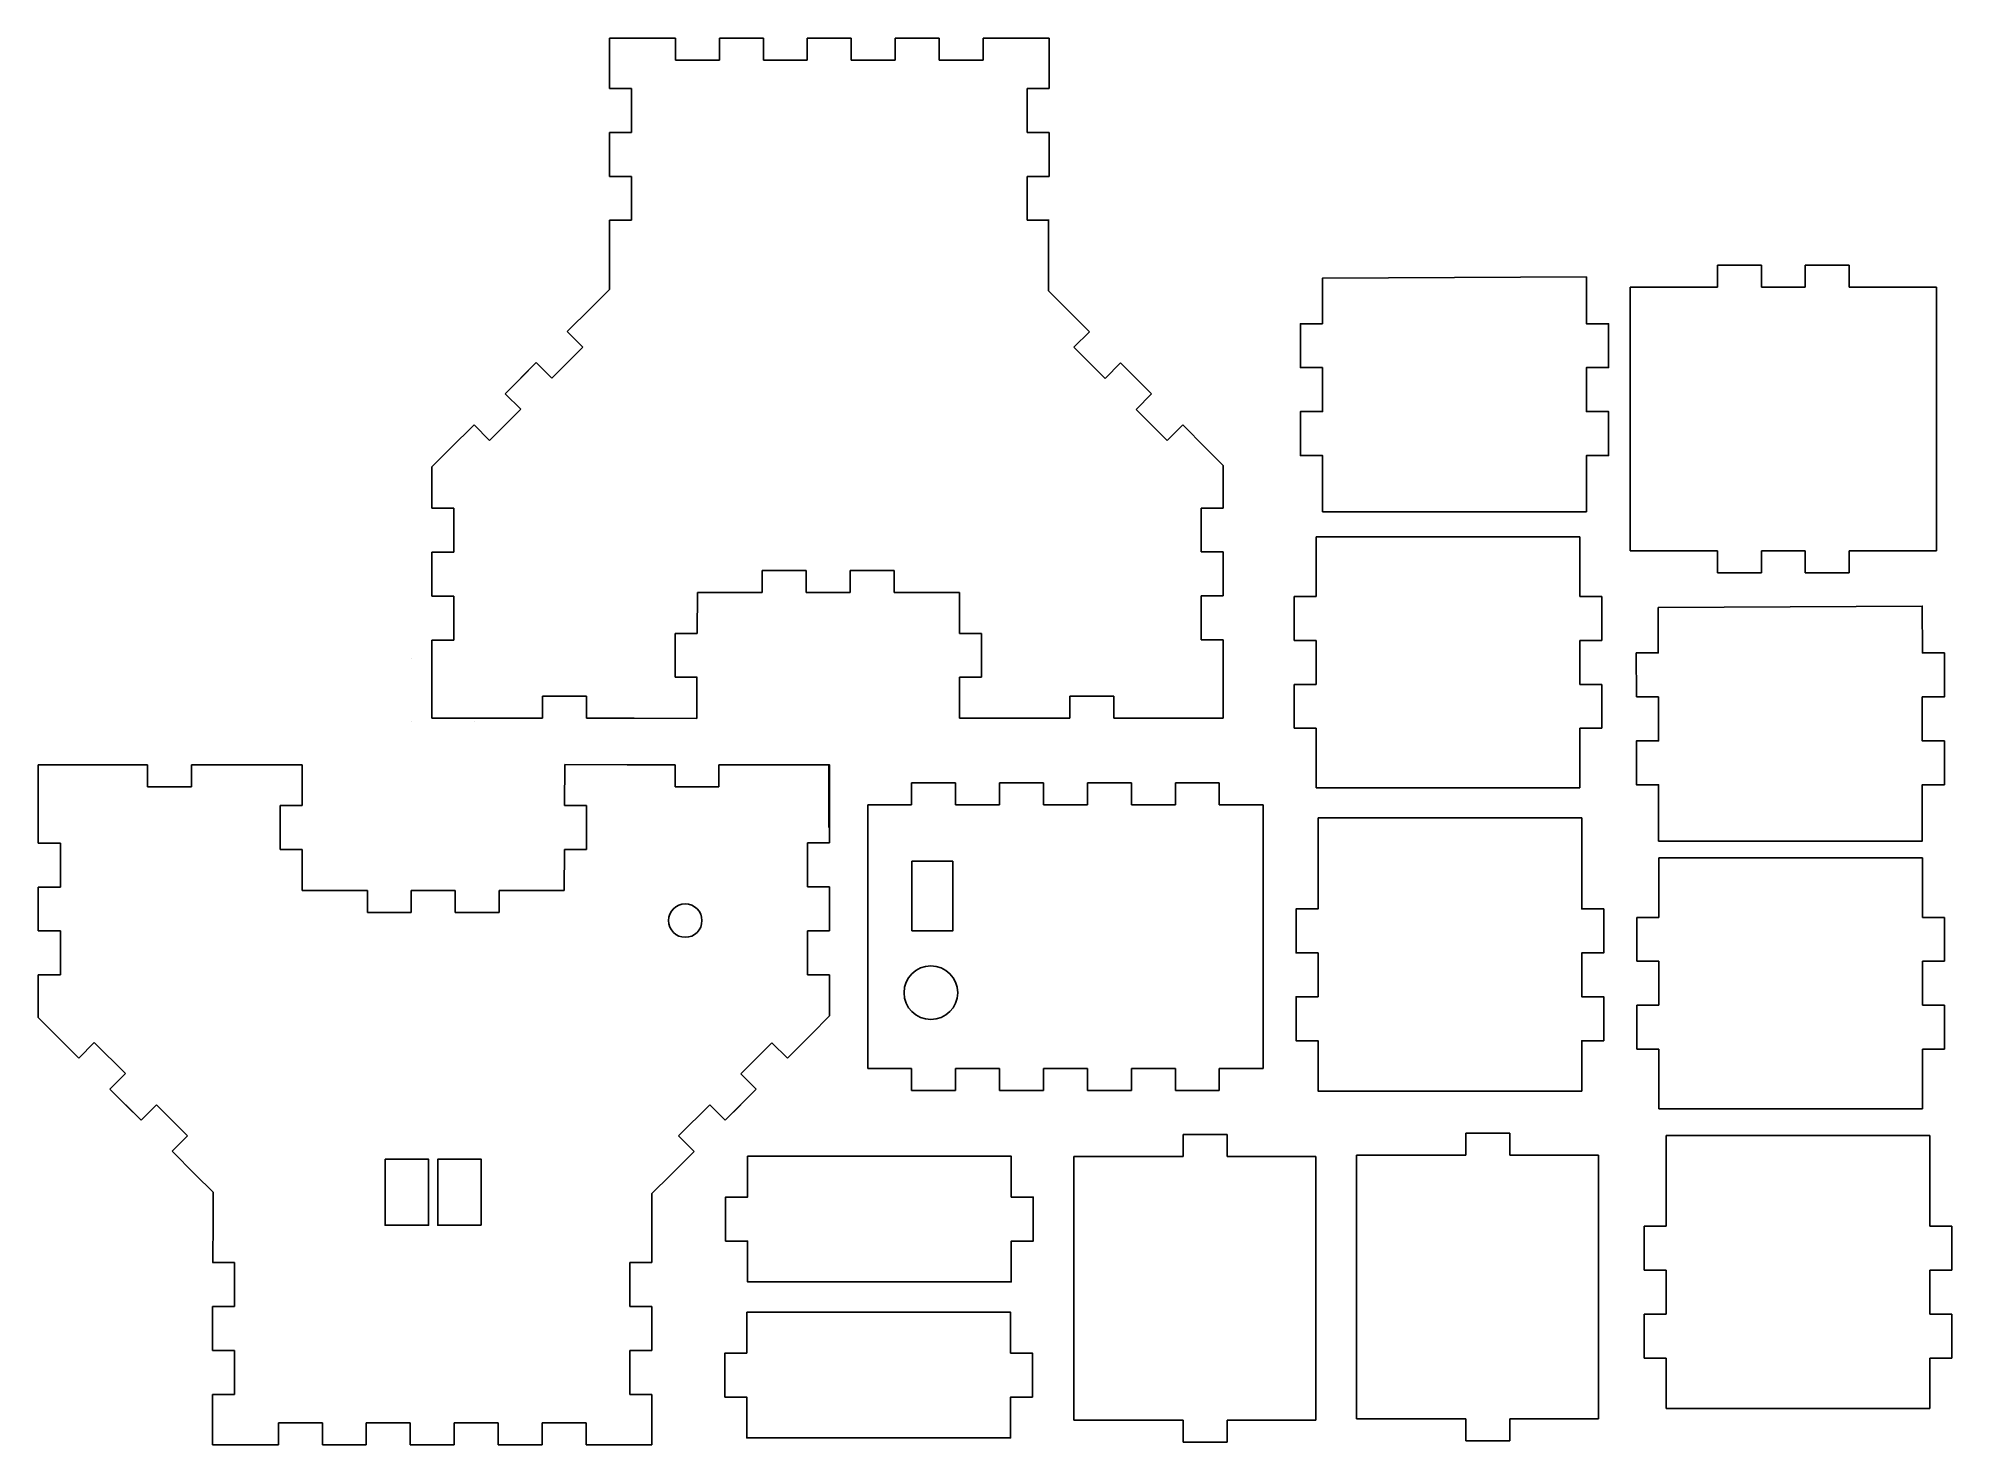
# Model space of a CAD drawing. Header units: inches. Extents: x 14.3 to 36.1, y -13.2 to 2.8.
import ezdxf

# ---------------------------------------------------------------- set-up
doc = ezdxf.new("R2010")
doc.units = ezdxf.units.IN
doc.layers.get('0').update_dxf_attribs({"linetype": 'CONTINUOUS'})

msp = doc.modelspace()

# ---------------------------------------------------------------- linework, layer by layer
for p, q in [((21.377, 2.839), (20.806, 2.839)), ((20.806, 2.839), (20.806, 2.268)), ((21.556, 2.839), (21.377, 2.839)), ((21.556, 2.839), (21.556, 2.589)), ((22.056, 2.589), (22.056, 2.839)), ((22.556, 2.839), (22.056, 2.839)), ((22.556, 2.839), (22.556, 2.589)), ((23.056, 2.589), (23.056, 2.839)), ((23.556, 2.839), (23.056, 2.839)), ((23.556, 2.839), (23.556, 2.589)), ((24.556, 2.839), (24.056, 2.839)), ((24.056, 2.589), (24.056, 2.839)), ((24.556, 2.839), (24.556, 2.589)), ((25.056, 2.839), (25.235, 2.839)), ((25.056, 2.589), (25.056, 2.839)), ((25.806, 2.839), (25.235, 2.839)), ((25.806, 2.268), (25.806, 2.839)), ((21.556, 2.589), (22.056, 2.589)), ((22.556, 2.589), (23.056, 2.589)), ((23.556, 2.589), (24.056, 2.589)), ((24.556, 2.589), (25.056, 2.589)), ((20.806, 2.268), (21.056, 2.268)), ((21.056, 2.268), (21.056, 1.768)), ((25.556, 2.268), (25.556, 1.768)), ((25.556, 2.268), (25.556, 1.768)), ((25.556, 2.268), (25.556, 1.768)), ((25.556, 2.268), (25.556, 1.768)), ((25.556, 2.268), (25.806, 2.268)), ((21.056, 1.768), (20.806, 1.768)), ((20.806, 1.768), (20.806, 1.268)), ((25.556, 1.768), (25.806, 1.768)), ((25.556, 1.768), (25.806, 1.768)), ((25.556, 1.768), (25.806, 1.768)), ((25.556, 1.768), (25.806, 1.768)), ((25.806, 1.268), (25.806, 1.768)), ((20.806, 1.268), (21.056, 1.268)), ((21.056, 1.268), (21.056, 0.768)), ((25.806, 1.268), (25.556, 1.268)), ((25.806, 1.268), (25.556, 1.268)), ((25.556, 1.268), (25.556, 0.768)), ((25.806, 1.268), (25.556, 1.268)), ((25.556, 1.268), (25.556, 0.768)), ((25.556, 1.268), (25.556, 0.768)), ((20.806, 0.768), (20.806, 0.278)), ((21.056, 0.768), (20.806, 0.768)), ((25.556, 0.768), (25.806, 0.768)), ((25.556, 0.768), (25.806, 0.768)), ((25.556, 0.768), (25.801, 0.768)), ((25.799, 0.274), (25.801, 0.768)), ((20.806, -0.018), (20.806, 0.278)), ((25.799, -0.033), (25.799, 0.274)), ((33.41, 0.007), (33.41, 0.257)), ((33.41, 0.257), (33.91, 0.257)), ((33.91, 0.257), (33.91, 0.007)), ((34.41, 0.257), (34.41, 0.007)), ((34.91, 0.257), (34.41, 0.257)), ((34.91, 0.007), (34.91, 0.257)), ((32.416, 0.007), (32.416, -2.993)), ((33.41, 0.007), (32.416, 0.007)), ((34.41, 0.007), (33.91, 0.007)), ((35.902, 0.007), (34.91, 0.007)), ((35.902, -2.993), (35.902, 0.007)), ((20.597, -0.227), (20.806, -0.018)), ((26.001, -0.235), (25.799, -0.033)), ((20.597, -0.227), (20.326, -0.498)), ((26.266, -0.499), (26.001, -0.235)), ((20.503, -0.675), (20.326, -0.498)), ((26.089, -0.676), (26.266, -0.499)), ((19.973, -0.851), (19.619, -1.205)), ((19.796, -1.028), (19.973, -0.851)), ((19.973, -0.851), (20.149, -1.028)), ((20.149, -1.028), (20.503, -0.675)), ((26.443, -1.03), (26.089, -0.676)), ((26.619, -0.853), (26.443, -1.03)), ((26.796, -1.03), (26.619, -0.853)), ((26.973, -1.207), (26.619, -0.853)), ((31.921, -0.908), (31.919, -0.908)), ((19.619, -1.205), (19.796, -1.381)), ((26.973, -1.207), (26.796, -1.383)), ((19.796, -1.381), (19.442, -1.735)), ((26.796, -1.383), (27.15, -1.737)), ((19.265, -1.558), (18.995, -1.829)), ((19.442, -1.735), (19.265, -1.558)), ((27.15, -1.737), (27.327, -1.56)), ((27.59, -1.824), (27.327, -1.56)), ((18.785, -2.038), (18.995, -1.829)), ((27.788, -2.021), (27.59, -1.824)), ((18.785, -2.334), (18.785, -2.038)), ((27.788, -2.33), (27.788, -2.021)), ((18.785, -2.334), (18.785, -2.508)), ((27.788, -2.33), (27.788, -2.505)), ((19.035, -2.508), (18.785, -2.508)), ((19.035, -3.008), (19.035, -2.508)), ((27.535, -2.505), (27.788, -2.505)), ((27.535, -3.005), (27.535, -2.505)), ((18.785, -3.008), (19.035, -3.008)), ((18.785, -3.008), (18.785, -3.508)), ((27.788, -3.005), (27.535, -3.005)), ((27.788, -3.005), (27.788, -3.505)), ((31.846, -2.832), (28.846, -2.832)), ((28.846, -2.832), (28.846, -3.128)), ((31.846, -3.511), (31.846, -2.832)), ((32.416, -2.993), (33.41, -2.993)), ((33.41, -2.993), (33.41, -3.243)), ((33.91, -3.243), (33.91, -2.993)), ((33.91, -2.993), (34.41, -2.993)), ((34.41, -3.243), (34.41, -2.993)), ((34.91, -2.993), (34.91, -3.243)), ((34.91, -2.993), (35.902, -2.993)), ((18.785, -3.258), (18.785, -3.508)), ((22.544, -3.467), (22.544, -3.217)), ((22.544, -3.217), (23.044, -3.217)), ((23.044, -3.217), (23.044, -3.467)), ((24.044, -3.217), (23.544, -3.217)), ((23.544, -3.217), (23.544, -3.467)), ((24.044, -3.467), (24.044, -3.217)), ((28.846, -3.511), (28.846, -3.128)), ((33.41, -3.243), (33.91, -3.243)), ((34.91, -3.243), (34.41, -3.243)), ((21.806, -3.467), (21.802, -3.931)), ((21.806, -3.467), (22.516, -3.467)), ((22.544, -3.467), (22.516, -3.467)), ((23.544, -3.467), (23.044, -3.467)), ((24.071, -3.467), (24.044, -3.467)), ((24.786, -3.467), (24.071, -3.467)), ((24.786, -3.931), (24.786, -3.467)), ((18.785, -3.508), (19.035, -3.508)), ((19.035, -3.508), (19.035, -4.008)), ((27.785, -3.505), (27.535, -3.505)), ((27.535, -3.505), (27.535, -4.005)), ((27.785, -3.505), (27.788, -3.505)), ((28.596, -3.511), (28.846, -3.511)), ((28.596, -4.011), (28.596, -3.511)), ((32.096, -3.511), (31.846, -3.511)), ((32.096, -4.011), (32.096, -3.511)), ((19.035, -4.008), (18.785, -4.008)), ((18.785, -4.895), (18.785, -4.008)), ((21.552, -3.931), (21.802, -3.931)), ((21.552, -4.431), (21.552, -3.931)), ((25.036, -3.931), (24.786, -3.931)), ((25.036, -4.431), (25.036, -3.931)), ((27.535, -4.005), (27.785, -4.005)), ((27.785, -4.005), (27.788, -4.005)), ((27.788, -4.005), (27.788, -4.181)), ((28.846, -4.011), (28.596, -4.011)), ((28.846, -4.511), (28.846, -4.011)), ((31.846, -4.011), (32.096, -4.011)), ((31.846, -4.511), (31.846, -4.011)), ((18.555, -4.221), (18.555, -4.221)), ((18.785, -4.181), (18.785, -4.181)), ((27.788, -4.181), (27.788, -4.896)), ((28.846, -4.261), (28.846, -4.511)), ((21.802, -4.431), (21.552, -4.431)), ((21.798, -4.899), (21.801, -4.431)), ((24.786, -4.431), (25.036, -4.431)), ((24.786, -4.896), (24.786, -4.431)), ((28.846, -4.511), (28.596, -4.511)), ((28.596, -4.511), (28.596, -5.011)), ((31.846, -4.511), (32.096, -4.511)), ((32.096, -4.511), (32.096, -5.011)), ((20.044, -4.645), (20.544, -4.645)), ((20.044, -4.895), (20.044, -4.645)), ((20.544, -4.645), (20.544, -4.895)), ((26.544, -4.645), (26.044, -4.645)), ((26.044, -4.645), (26.044, -4.896)), ((26.544, -4.896), (26.544, -4.645)), ((35.743, -4.654), (35.74, -4.654)), ((18.555, -4.936), (18.555, -4.936)), ((18.555, -4.936), (18.555, -4.936)), ((18.785, -4.895), (18.785, -4.895)), ((18.785, -4.895), (18.785, -4.895)), ((18.785, -4.895), (20.044, -4.895)), ((19.27, -4.936), (19.27, -4.936)), ((19.5, -4.895), (19.5, -4.895)), ((20.544, -4.895), (21.088, -4.895)), ((21.088, -4.895), (21.798, -4.899)), ((25.5, -4.896), (24.786, -4.896)), ((25.5, -4.896), (26.044, -4.896)), ((26.544, -4.896), (27.072, -4.896)), ((27.788, -4.896), (27.072, -4.896)), ((28.596, -5.011), (28.846, -5.011)), ((28.846, -5.393), (28.846, -5.011)), ((32.096, -5.011), (31.846, -5.011)), ((31.846, -5.689), (31.846, -5.011)), ((14.307, -5.427), (15.023, -5.427)), ((14.307, -6.141), (14.307, -5.427)), ((15.551, -5.427), (15.023, -5.427)), ((15.551, -5.427), (15.551, -5.677)), ((16.595, -5.427), (16.051, -5.427)), ((16.051, -5.677), (16.051, -5.427)), ((16.595, -5.427), (17.31, -5.427)), ((17.31, -5.427), (17.31, -5.891)), ((20.297, -5.424), (20.294, -5.891)), ((21.007, -5.427), (20.297, -5.424)), ((21.551, -5.427), (21.007, -5.427)), ((21.551, -5.677), (21.551, -5.427)), ((22.579, -5.427), (22.051, -5.427)), ((22.051, -5.427), (22.051, -5.677)), ((28.846, -5.393), (28.846, -5.689)), ((24.243, -5.63), (24.243, -5.88)), ((24.743, -5.63), (24.243, -5.63)), ((24.743, -5.88), (24.743, -5.63)), ((25.743, -5.63), (25.243, -5.63)), ((25.243, -5.63), (25.243, -5.88)), ((25.743, -5.88), (25.743, -5.63)), ((26.743, -5.63), (26.243, -5.63)), ((26.243, -5.63), (26.243, -5.88)), ((26.743, -5.88), (26.743, -5.63)), ((27.243, -5.63), (27.243, -5.88)), ((27.743, -5.63), (27.243, -5.63)), ((27.743, -5.88), (27.743, -5.63)), ((15.551, -5.677), (16.051, -5.677)), ((22.051, -5.677), (21.551, -5.677)), ((28.846, -5.689), (31.846, -5.689)), ((17.06, -5.891), (17.06, -6.391)), ((17.31, -5.891), (17.06, -5.891)), ((20.293, -5.891), (20.543, -5.891)), ((20.543, -5.891), (20.543, -6.391)), ((23.743, -5.88), (24.243, -5.88)), ((23.743, -8.88), (23.743, -5.88)), ((24.743, -5.88), (25.243, -5.88)), ((25.743, -5.88), (26.243, -5.88)), ((26.743, -5.88), (27.243, -5.88)), ((27.743, -5.88), (28.243, -5.88)), ((28.243, -5.88), (28.243, -8.88)), ((14.307, -6.317), (14.307, -6.141)), ((23.31, -6.315), (23.31, -6.141)), ((14.31, -6.317), (14.307, -6.317)), ((14.56, -6.317), (14.31, -6.317)), ((14.56, -6.817), (14.56, -6.317)), ((17.06, -6.391), (17.31, -6.391)), ((17.31, -6.391), (17.31, -6.856)), ((20.289, -6.856), (20.293, -6.391)), ((20.543, -6.391), (20.293, -6.391)), ((23.06, -6.815), (23.06, -6.315)), ((23.06, -6.315), (23.31, -6.315)), ((32.742, -7.162), (32.742, -6.483)), ((32.742, -6.483), (35.742, -6.483)), ((35.742, -6.483), (35.742, -6.779)), ((14.307, -7.317), (14.307, -6.817)), ((14.31, -6.817), (14.307, -6.817)), ((14.31, -6.817), (14.56, -6.817)), ((17.31, -6.856), (18.024, -6.856)), ((18.024, -6.856), (18.051, -6.856)), ((18.051, -6.856), (18.051, -7.106)), ((18.551, -6.856), (19.051, -6.856)), ((18.551, -7.106), (18.551, -6.856)), ((19.051, -7.106), (19.051, -6.856)), ((19.551, -6.856), (19.551, -7.106)), ((19.551, -6.856), (19.579, -6.856)), ((20.289, -6.856), (19.579, -6.856)), ((23.31, -6.815), (23.06, -6.815)), ((23.31, -7.065), (23.31, -6.815)), ((23.31, -7.315), (23.31, -6.815)), ((35.742, -7.162), (35.742, -6.779)), ((18.051, -7.106), (18.551, -7.106)), ((19.551, -7.106), (19.051, -7.106)), ((32.492, -7.662), (32.492, -7.162)), ((32.492, -7.162), (32.742, -7.162)), ((35.992, -7.162), (35.742, -7.162)), ((35.992, -7.662), (35.992, -7.162)), ((14.307, -7.317), (14.56, -7.317)), ((14.56, -7.317), (14.56, -7.817)), ((23.31, -7.315), (23.06, -7.315)), ((23.06, -7.315), (23.06, -7.815)), ((14.307, -7.993), (14.307, -7.817)), ((14.56, -7.817), (14.307, -7.817)), ((23.06, -7.815), (23.31, -7.815)), ((23.31, -7.988), (23.31, -7.815)), ((32.742, -7.662), (32.492, -7.662)), ((32.742, -8.162), (32.742, -7.662)), ((35.742, -8.162), (35.742, -7.662)), ((35.742, -7.662), (35.992, -7.662)), ((14.307, -7.993), (14.307, -8.301)), ((23.31, -7.988), (23.31, -8.284)), ((35.742, -7.912), (35.742, -8.162)), ((32.492, -8.162), (32.492, -8.662)), ((32.742, -8.162), (32.492, -8.162)), ((35.742, -8.162), (35.992, -8.162)), ((35.992, -8.162), (35.992, -8.662)), ((14.307, -8.301), (14.505, -8.499)), ((23.31, -8.284), (23.101, -8.493)), ((14.505, -8.499), (14.769, -8.762)), ((14.945, -8.586), (14.769, -8.762)), ((15.299, -8.939), (14.945, -8.586)), ((22.3, -8.941), (22.653, -8.588)), ((22.653, -8.588), (22.83, -8.764)), ((22.83, -8.764), (23.101, -8.493)), ((32.492, -8.662), (32.742, -8.662)), ((32.742, -9.34), (32.742, -8.662)), ((35.742, -9.045), (35.742, -8.662)), ((35.992, -8.662), (35.742, -8.662)), ((24.243, -8.88), (23.743, -8.88)), ((24.243, -9.13), (24.243, -8.88)), ((24.743, -8.88), (24.743, -9.13)), ((25.243, -8.88), (24.743, -8.88)), ((25.243, -9.13), (25.243, -8.88)), ((26.243, -8.88), (25.743, -8.88)), ((25.743, -8.88), (25.743, -9.13)), ((26.243, -9.13), (26.243, -8.88)), ((26.743, -8.88), (26.743, -9.13)), ((27.243, -8.88), (26.743, -8.88)), ((27.243, -9.13), (27.243, -8.88)), ((28.243, -8.88), (27.743, -8.88)), ((27.743, -8.88), (27.743, -9.13)), ((15.122, -9.116), (15.299, -8.939)), ((15.122, -9.116), (15.476, -9.47)), ((22.123, -9.471), (22.476, -9.118)), ((22.476, -9.118), (22.3, -8.941)), ((24.743, -9.13), (24.243, -9.13)), ((25.743, -9.13), (25.243, -9.13)), ((26.743, -9.13), (26.243, -9.13)), ((27.743, -9.13), (27.243, -9.13)), ((35.742, -9.045), (35.742, -9.34)), ((15.299, -9.293), (15.476, -9.47)), ((15.476, -9.47), (15.653, -9.293)), ((15.653, -9.293), (16.006, -9.646)), ((21.946, -9.294), (21.592, -9.648)), ((22.123, -9.471), (21.946, -9.294)), ((22.299, -9.295), (22.123, -9.471)), ((35.742, -9.34), (32.742, -9.34)), ((16.006, -9.646), (15.829, -9.823)), ((21.592, -9.648), (21.769, -9.825)), ((27.333, -9.884), (27.333, -9.634)), ((27.333, -9.634), (27.833, -9.634)), ((27.833, -9.634), (27.833, -9.884)), ((30.548, -9.868), (30.548, -9.618)), ((30.548, -9.618), (31.048, -9.618)), ((31.048, -9.618), (31.048, -9.868)), ((32.825, -9.642), (32.825, -10.677)), ((35.825, -9.642), (32.825, -9.642)), ((35.825, -10.677), (35.825, -9.642)), ((15.829, -9.823), (16.094, -10.088)), ((21.499, -10.095), (21.769, -9.825)), ((26.088, -9.884), (26.088, -12.884)), ((27.333, -9.884), (26.088, -9.884)), ((28.841, -9.884), (27.833, -9.884)), ((28.841, -12.884), (28.841, -9.884)), ((30.548, -9.868), (29.304, -9.868)), ((29.304, -9.868), (29.304, -12.868)), ((32.056, -9.868), (31.048, -9.868)), ((32.056, -12.868), (32.056, -9.868)), ((16.094, -10.088), (16.296, -10.29)), ((21.499, -10.095), (21.289, -10.305)), ((16.296, -10.29), (16.296, -10.596)), ((21.289, -10.305), (21.289, -10.6)), ((16.296, -10.596), (16.295, -11.09)), ((21.289, -11.09), (21.289, -10.6)), ((32.575, -10.677), (32.825, -10.677)), ((32.575, -11.177), (32.575, -10.677)), ((36.075, -10.677), (35.825, -10.677)), ((36.075, -11.177), (36.075, -10.677)), ((16.539, -11.09), (16.289, -11.09)), ((16.539, -11.09), (16.289, -11.09)), ((16.539, -11.09), (16.295, -11.09)), ((16.539, -11.59), (16.539, -11.09)), ((16.539, -11.59), (16.539, -11.09)), ((16.539, -11.59), (16.539, -11.09)), ((21.039, -11.09), (21.289, -11.09)), ((21.039, -11.59), (21.039, -11.09)), ((32.825, -11.177), (32.575, -11.177)), ((32.825, -11.177), (32.825, -11.677)), ((35.825, -11.177), (36.075, -11.177)), ((35.825, -11.677), (35.825, -11.177)), ((16.289, -11.59), (16.539, -11.59)), ((16.289, -11.59), (16.539, -11.59)), ((16.289, -11.59), (16.289, -12.09)), ((16.289, -11.59), (16.539, -11.59)), ((21.289, -11.59), (21.039, -11.59)), ((21.289, -12.09), (21.289, -11.59)), ((32.575, -11.677), (32.825, -11.677)), ((32.575, -12.177), (32.575, -11.677)), ((36.075, -11.677), (35.825, -11.677)), ((36.075, -12.177), (36.075, -11.677)), ((16.539, -12.09), (16.289, -12.09)), ((16.539, -12.09), (16.289, -12.09)), ((16.539, -12.09), (16.289, -12.09)), ((16.539, -12.09), (16.289, -12.09)), ((16.539, -12.59), (16.539, -12.09)), ((16.539, -12.59), (16.539, -12.09)), ((16.539, -12.59), (16.539, -12.09)), ((16.539, -12.59), (16.539, -12.09)), ((21.039, -12.09), (21.289, -12.09)), ((21.039, -12.59), (21.039, -12.09)), ((32.825, -12.177), (32.575, -12.177)), ((32.825, -12.177), (32.825, -12.749)), ((35.825, -12.749), (35.825, -12.177)), ((35.825, -12.177), (36.075, -12.177)), ((16.539, -12.59), (16.289, -12.59)), ((16.289, -12.59), (16.289, -13.162)), ((21.289, -12.59), (21.039, -12.59)), ((21.289, -13.162), (21.289, -12.59)), ((32.825, -12.749), (35.825, -12.749)), ((17.539, -12.912), (17.039, -12.912)), ((17.039, -12.912), (17.039, -13.162)), ((17.539, -13.162), (17.539, -12.912)), ((18.039, -12.912), (18.039, -13.162)), ((18.539, -12.912), (18.039, -12.912)), ((18.539, -13.162), (18.539, -12.912)), ((19.039, -12.912), (19.039, -13.162)), ((19.539, -12.912), (19.039, -12.912)), ((19.539, -13.162), (19.539, -12.912)), ((20.539, -12.912), (20.039, -12.912)), ((20.039, -12.912), (20.039, -13.162)), ((20.539, -13.162), (20.539, -12.912)), ((26.088, -12.884), (27.333, -12.884)), ((27.333, -12.884), (27.333, -13.134)), ((27.833, -12.884), (28.841, -12.884)), ((27.833, -13.134), (27.833, -12.884)), ((29.304, -12.868), (30.548, -12.868)), ((30.548, -12.868), (30.548, -13.118)), ((31.048, -12.868), (32.056, -12.868)), ((31.048, -13.118), (31.048, -12.868)), ((16.289, -13.162), (16.861, -13.162)), ((17.039, -13.162), (16.861, -13.162)), ((17.539, -13.162), (18.039, -13.162)), ((18.539, -13.162), (19.039, -13.162)), ((19.539, -13.162), (20.039, -13.162)), ((20.539, -13.162), (20.718, -13.162)), ((20.718, -13.162), (21.289, -13.162)), ((27.333, -13.134), (27.833, -13.134)), ((30.548, -13.118), (31.048, -13.118))]:
    msp.add_line(p, q)
for points in [[(28.919, -2.548), (31.919, -2.548), (31.919, -2.392), (31.919, -2.083), (31.919, -1.908), (32.171, -1.908), (32.171, -1.408), (31.919, -1.408), (31.919, -0.908), (31.921, -0.908), (32.171, -0.908), (32.171, -0.408), (31.921, -0.408), (31.919, -0.408), (31.921, -0.408), (31.919, 0.125), (28.916, 0.109), (28.916, -0.408), (28.666, -0.408), (28.666, -0.908), (28.916, -0.908), (28.919, -1.408), (28.666, -1.408), (28.666, -1.908), (28.919, -1.908), (28.919, -2.392)], [(32.488, -4.654), (32.487, -4.154), (32.737, -4.154), (32.737, -3.637), (35.74, -3.621), (35.743, -4.154), (35.993, -4.154), (35.993, -4.654), (35.743, -4.654), (35.74, -4.654), (35.74, -5.154), (35.993, -5.154), (35.993, -5.654), (35.74, -5.654), (35.74, -5.829), (35.74, -6.138), (35.74, -6.294), (32.74, -6.294), (32.74, -6.138), (32.74, -5.654), (32.488, -5.654), (32.488, -5.154), (32.74, -5.154), (32.738, -4.654)], [(35.743, -4.154), (35.74, -4.154)], [(23.302, -5.428), (22.579, -5.428), (22.579, -5.427), (23.302, -5.427)], [(23.302, -6.141), (23.302, -5.428), (23.31, -5.428), (23.31, -6.141)], [(28.867, -6.03), (31.867, -6.03), (31.867, -7.066), (32.117, -7.066), (32.117, -7.566), (31.867, -7.566), (31.867, -8.066), (32.117, -8.066), (32.117, -8.566), (31.867, -8.566), (31.867, -9.138), (28.867, -9.138), (28.867, -8.566), (28.617, -8.566), (28.617, -8.066), (28.867, -8.066), (28.867, -7.566), (28.617, -7.566), (28.617, -7.066), (28.867, -7.066)], [(24.712, -6.523), (24.247, -6.523), (24.247, -7.314), (24.712, -7.314)], [(18.252, -9.914), (18.252, -10.665), (18.747, -10.665), (18.747, -9.914)], [(19.347, -10.665), (19.347, -9.914), (18.852, -9.914), (18.852, -10.665)], [(22.377, -9.88), (25.377, -9.88), (25.377, -10.344), (25.627, -10.344), (25.627, -10.844), (25.377, -10.844), (25.377, -11.309), (22.377, -11.309), (22.377, -10.844), (22.127, -10.844), (22.127, -10.344), (22.377, -10.344)], [(22.368, -11.655), (22.368, -12.12), (22.118, -12.12), (22.118, -12.62), (22.368, -12.62), (22.368, -13.084), (25.368, -13.084), (25.368, -12.62), (25.618, -12.62), (25.618, -12.12), (25.368, -12.12), (25.368, -11.655)]]:
    msp.add_lwpolyline(points, close=True)
for centre, radius in [((21.668, -7.199), 0.19), ((24.462, -8.019), 0.305)]:
    msp.add_circle(centre, radius)

doc.saveas('drawing.dxf')
